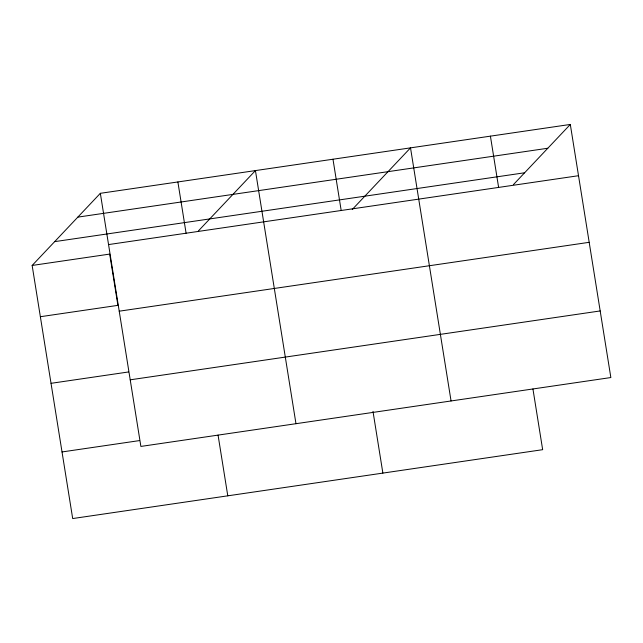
<?xml version="1.0" encoding="UTF-8"?>
<svg xmlns="http://www.w3.org/2000/svg" width="643" height="643" viewBox="0 0 643 643"><rect width="100%" height="100%" fill="white"/><g stroke="black" fill="none" stroke-linecap="round" stroke-linejoin="round"><path stroke-width="0.96" d="M532.934 388.951L542.66 449.682L72.691 518.555L32.15 265.455L100.34 193.318L570.309 124.445L610.85 377.545L140.881 446.427L100.34 193.318M198.494 230.821L255.432 170.588L295.973 423.697M352.26 209.489L410.515 147.866L451.056 400.967M513.371 184.67L570.309 124.445M77.835 217.125L547.804 148.244M54.655 241.647L524.624 172.774M108.546 244.581L578.523 175.708M32.15 265.455L109.696 254.089L117.91 305.353L40.364 316.718M119.22 311.188L589.189 242.315M51.03 383.324L128.576 371.959M130.207 379.82L600.184 310.939M62.025 451.949L139.563 440.584M490.416 136.155L498.622 187.418M332.978 159.231L341.184 210.486M372.988 411.383L382.874 473.095M177.886 181.953L186.092 233.216M218.057 435.094L227.783 495.825"/></g></svg>
